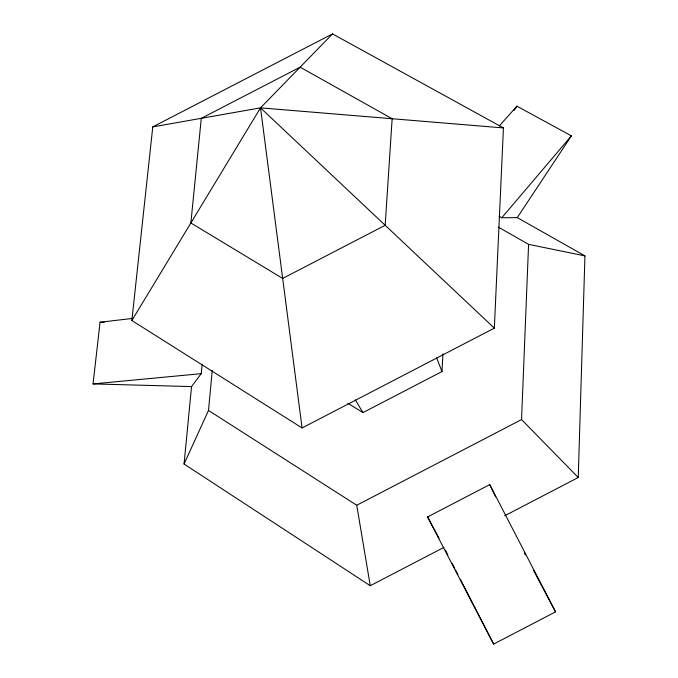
<?xml version="1.0" encoding="UTF-8"?>
<svg xmlns="http://www.w3.org/2000/svg" width="678" height="678" viewBox="0 0 678 678"><rect width="100%" height="100%" fill="white"/><g stroke="black" fill="none" stroke-linecap="round" stroke-linejoin="round"><path stroke-width="1.02" d="M504.635 515.805L578.241 477.507L584.945 255.903L517.255 217.613L501.779 217.765L499.025 216.206M578.241 477.507L521.552 419.58L528.586 244.351L498.305 227.105M494.338 328.135L503.44 127.939L332.525 33.9L152.779 126.888L131.854 320.516L302.083 427.962L494.338 328.135L260.522 107.853L152.779 126.888M347.797 403.19L362.959 412.597L441.98 371.561L442.937 353.797M443.971 547.366L370.256 585.716L184.06 464.023L208.51 410.444L212.239 370.527M184.06 464.023L191.543 386.579L201.239 373.663L202.137 364.213M191.543 386.579L93.055 383.918L100.056 322.228L132.659 318.406M131.854 320.516L260.522 107.853L332.525 33.9M517.255 217.613L571.401 135.846L516.907 106.166L499.313 125.93M513.966 110.548L516.907 106.166M501.779 217.765L571.401 135.846M427.564 516.95L489.753 484.609L555.545 611.861L493.643 644.1L427.564 516.95L438.997 538.146M208.51 410.444L356.738 505.246L521.552 419.58M93.055 383.918L201.239 373.663M100.056 322.228L104.243 322.313M503.44 127.939L260.522 107.853L302.083 427.962M528.586 244.351L584.945 255.903M355.357 399.901L362.959 412.597M524.399 553.104L525.391 554.968M533.298 569.893L555.545 611.861M445.412 550.18L447.827 554.875M452.167 563.333L454.582 568.028M455.54 569.901L457.955 574.597M460.37 579.292L493.643 644.1M489.753 484.609L495.618 496.898M436.674 357.899L441.98 371.561M356.738 505.246L370.256 585.716M392.147 118.735L385.18 225.291L282.667 278.438L190.865 222.986L201.281 118.319L300.125 67.173L392.147 118.735"/></g></svg>
